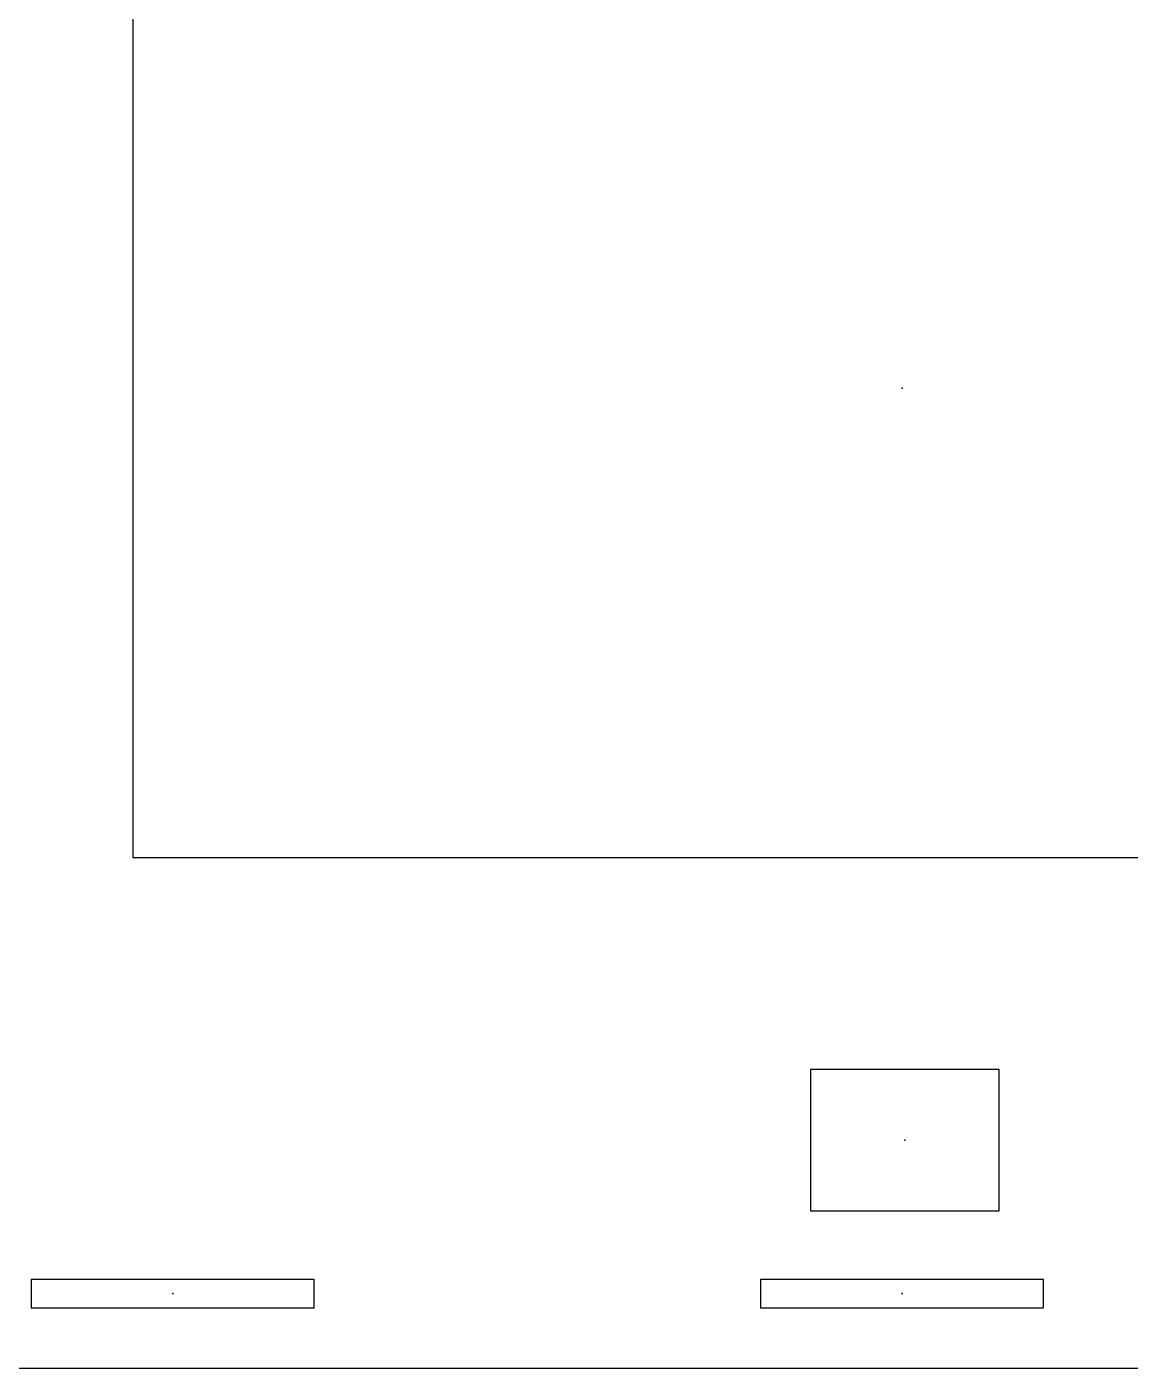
# Model space of a CAD drawing. Header units: centimetres. Extents: x 0 to 967, y -13 to 94.
# Drawn here: x 32.73 to 44.43, y 35.06 to 49.3 of the extents above; entities that cross this region are included whole.
import ezdxf

# ---------------------------------------------------------------- set-up
doc = ezdxf.new("R2010")
doc.units = ezdxf.units.CM
doc.header["$MEASUREMENT"] = 0
doc.layers.add('Picnic Basket-v2.1 v1_Picnic Basket-v2.1 v1_Picnic Basket-v1.3 v1_Picnic Basket-v1.2 v1_Picnic Basket-v1 v3_0', color=7, linetype='Continuous')

msp = doc.modelspace()

# ---------------------------------------------------------------- linework, layer by layer
at = {"layer": 'Picnic Basket-v2.1 v1_Picnic Basket-v2.1 v1_Picnic Basket-v1.3 v1_Picnic Basket-v1.2 v1_Picnic Basket-v1 v3_0'}
for p, q in [((33.854, 50.276), (33.854, 40.484)), ((33.854, 40.484), (50.174, 40.484)), ((43.044, 38.233), (41.044, 38.233)), ((41.044, 38.233), (41.044, 36.733)), ((43.044, 36.733), (43.044, 38.233)), ((41.044, 36.733), (43.044, 36.733)), ((35.778, 36.004), (32.778, 36.004)), ((32.778, 36.004), (32.778, 35.704)), ((35.778, 35.704), (35.778, 36.004)), ((40.514, 36.004), (40.514, 35.704)), ((43.514, 36.004), (40.514, 36.004)), ((43.514, 35.704), (43.514, 36.004)), ((32.778, 35.704), (35.778, 35.704)), ((40.514, 35.704), (43.514, 35.704)), ((30.309, 35.063), (53.723, 35.063))]:
    msp.add_line(p, q, dxfattribs=at)
for p in [(42.014, 45.465), (42.044, 37.483), (34.278, 35.854), (42.014, 35.854)]:
    msp.add_point(p, dxfattribs=at)

doc.saveas('drawing.dxf')
